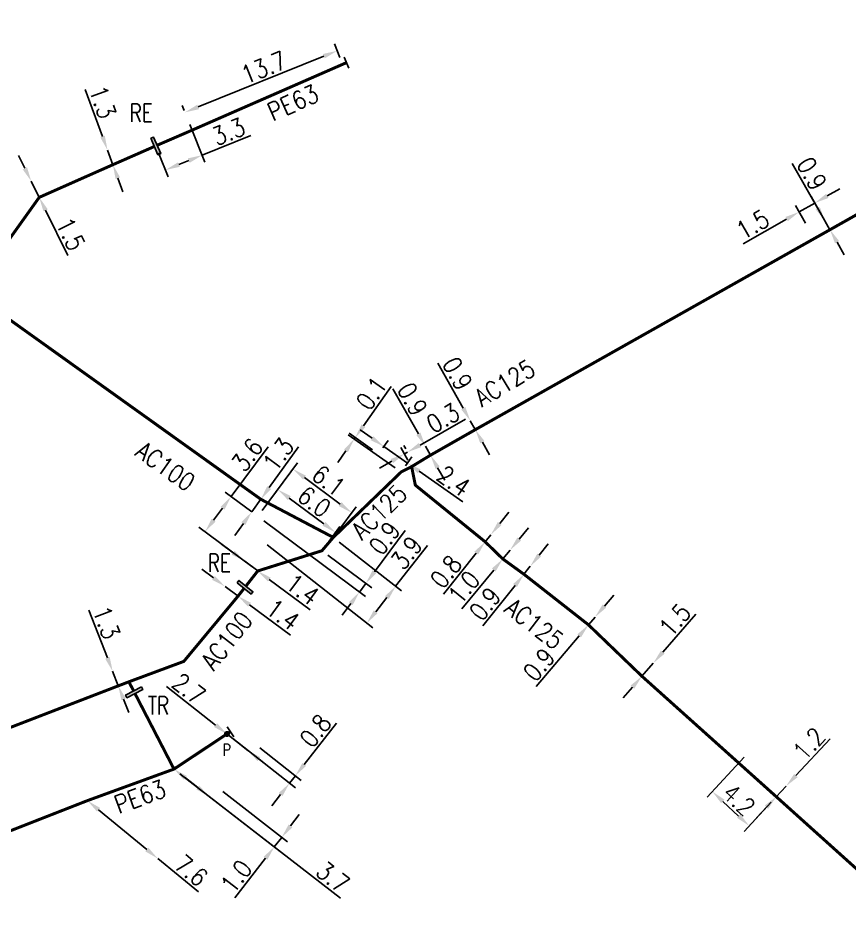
# Model space of a CAD drawing. Header units: millimetres. Extents: x 107999 to 109004, y 120010 to 121005.
# Drawn here: x 108826.5 to 108895.8, y 120825.7 to 120899.8 of the extents above; entities that cross this region are included whole.
import ezdxf
from ezdxf.enums import TextEntityAlignment as Align

# ---------------------------------------------------------------- set-up
doc = ezdxf.new("R2010")
doc.units = ezdxf.units.MM
doc.header["$PDMODE"] = 34
doc.linetypes.add('L_25_AP', pattern=[2000, 1000, 1000])
doc.linetypes.add('L_25_PE', pattern=[2000, 1000, 1000])
doc.layers.get('0').update_dxf_attribs({"linetype": 'CONTINUOUS'})
doc.layers.get('Defpoints').update_dxf_attribs({"linetype": 'CONTINUOUS'})
for name, color, linetype in [('L_150', 1, 'CONTINUOUS'), ('L_300', 7, 'CONTINUOUS'), ('L_340', 7, 'CONTINUOUS')]:
    doc.layers.add(name, color=color, linetype=linetype)
doc.styles.add('G_ROMANS', font='ROMANS.SHX', dxfattribs={"width": 0.75})
doc.styles.get("Standard").update_dxf_attribs({"font": 'romans.shx', "width": 0.85})
doc.dimstyles.get("Standard").update_dxf_attribs({"dimtxt": 1.5, "dimasz": 1.2, "dimexe": 0.625, "dimexo": 0.625, "dimgap": 0.25, "dimtad": 1, "dimdec": 1, "dimzin": 0, "dimdsep": 46, "dimtxsty": 'Standard', "dimcen": -0.5, "dimadec": 0, "dimazin": 0, "dimtfac": 1, "dimtdec": 1, "dimtmove": 0, "dimatfit": 3, "dimfxl": 0, "dimtolj": 1, "dimtzin": 0, "dimarcsym": 0})

# ---------------------------------------------------------------- blocks, each defined once
blk = doc.blocks.new('L_340_07')
at = {"color": 0, "linetype": 'Continuous', "const_width": 0.25, "flags": 128}
blk.add_lwpolyline([(0, 0), (0.35, 0)], dxfattribs=at)
at = {"color": 0, "linetype": 'Continuous', "flags": 128}
blk.add_lwpolyline([(0.35, -0.5), (0.35, 0.5)], dxfattribs=at)
at = {"color": 0, "linetype": 'Continuous', "width": 0.75, "flags": 3}
for tag, p in [('DEF_LEG', (0.723, -3.465)), ('DEF_COUP', (0.723, -5.965)), ('DEF_TYPE', (0.723, -8.465))]:
    blk.add_attdef(tag, text='', height=1.2, dxfattribs=at).set_placement(p, align=Align.MIDDLE)
blk = doc.blocks.new('L_340_19')
at = {"linetype": 'Continuous'}
blk.add_hatch(color=0, dxfattribs=at).paths.add_polyline_path([(0.125, 0.75), (-0.125, 0.75), (-0.125, -0.75), (0.125, -0.75)])
at = {"color": 0, "linetype": 'Continuous'}
blk.add_lwpolyline([(-0.125, 0.75), (0.125, 0.75), (0.125, -0.75), (-0.125, -0.75)], close=True, dxfattribs=at)
at = {"color": 0, "linetype": 'Continuous', "width": 0.75}
for tag, height, flags, p in [('TR', 1.5, 8, (0, 3)), ('DEF_LEG', 1.2, 3, (0, -5)), ('DEF_COUP', 1.2, 3, (0, -7.5)), ('DEF_TYPE', 1.2, 3, (0, -10))]:
    blk.add_attdef(tag, text='', height=height, dxfattribs=dict(at, flags=flags)).set_placement(p, align=Align.MIDDLE)
blk = doc.blocks.new('L_340_21')
at = {"linetype": 'Continuous'}
blk.add_hatch(color=0, dxfattribs=at).paths.add_polyline_path([(0.125, 0.75), (-0.125, 0.75), (-0.125, -0.75), (0.125, -0.75)])
at = {"color": 0, "linetype": 'Continuous'}
blk.add_lwpolyline([(-0.125, 0.75), (0.125, 0.75), (0.125, -0.75), (-0.125, -0.75)], close=True, dxfattribs=at)
at = {"color": 0, "linetype": 'Continuous', "width": 0.75}
for tag, height, flags, p in [('RE', 1.5, 8, (0, 3)), ('DEF_LEG', 1.2, 3, (0, -5)), ('DEF_COUP', 1.2, 3, (0, -7.5)), ('DEF_TYPE', 1.2, 3, (0, -10))]:
    blk.add_attdef(tag, text='', height=height, dxfattribs=dict(at, flags=flags)).set_placement(p, align=Align.MIDDLE)
blk = doc.blocks.new('L_340_20')
at = {"linetype": 'Continuous'}
blk.add_hatch(color=0, dxfattribs=at).paths.add_polyline_path([(0.125, 0.75), (-0.125, 0.75), (-0.125, -0.75), (0.125, -0.75)])
at = {"color": 0, "linetype": 'Continuous'}
blk.add_lwpolyline([(-0.125, 0.75), (0.125, 0.75), (0.125, -0.75), (-0.125, -0.75)], close=True, dxfattribs=at)
at = {"color": 0, "linetype": 'Continuous', "width": 0.75}
for tag, height, flags, p in [('RE', 1.5, 8, (0, 3)), ('DEF_LEG', 1.2, 3, (0, -5)), ('DEF_COUP', 1.2, 3, (0, -7.5)), ('DEF_TYPE', 1.2, 3, (0, -10))]:
    blk.add_attdef(tag, text='', height=height, dxfattribs=dict(at, flags=flags)).set_placement(p, align=Align.MIDDLE)
blk = doc.blocks.new('*D39')
at = {"layer": 'Defpoints', "color": 0, "linetype": 'Continuous', "transparency": 16777216}
for p in [(108843.933, 120840.111), (108846.179, 120839.349), (108849.153, 120836.008)]:
    blk.add_point(p, dxfattribs=at)
at = {"layer": 'L_300', "color": 0, "linetype": 'Continuous', "lineweight": -2, "transparency": 16777216}
for p, q in [((108850.382, 120837.571), (108853.084, 120841.008)), ((108844.425, 120839.725), (108849.645, 120835.622)), ((108846.67, 120838.963), (108850.132, 120836.242)), ((108849.153, 120836.008), (108849.64, 120836.628)), ((108848.412, 120835.065), (108847.67, 120834.121))]:
    blk.add_line(p, q, dxfattribs=at)
at = {"layer": 'L_300', "color": 0, "linetype": 'Continuous', "transparency": 16777216}
for points in [[(108850.225, 120837.695), (108850.539, 120837.448), (108849.64, 120836.628)], [(108848.254, 120835.188), (108848.569, 120834.941), (108849.153, 120836.008)]]:
    blk.add_solid(points, dxfattribs=at)
at = {"layer": 'L_300', "color": 0, "linetype": 'Continuous', "transparency": 16777216, "insert": (108851.317, 120840.379), "char_height": 1.5, "attachment_point": 5, "rotation": 51.82936}
blk.add_mtext('\\A1;0.8', dxfattribs=at)
blk = doc.blocks.new('*D40')
at = {"layer": 'Defpoints', "color": 0, "linetype": 'Continuous', "transparency": 16777216}
for p in [(108839.52, 120837.186), (108843.089, 120835.686), (108847.887, 120830.702)]:
    blk.add_point(p, dxfattribs=at)
at = {"layer": 'L_150', "color": 0, "linetype": 'Continuous', "lineweight": -2, "transparency": 16777216}
for p, q in [((108840.014, 120836.803), (108848.381, 120830.319)), ((108843.583, 120835.303), (108848.994, 120831.109)), ((108849.235, 120832.441), (108849.97, 120833.389)), ((108848.5, 120831.492), (108847.887, 120830.702)), ((108847.152, 120829.753), (108844.586, 120826.442))]:
    blk.add_line(p, q, dxfattribs=at)
at = {"layer": 'L_150', "color": 0, "linetype": 'Continuous', "transparency": 16777216}
for points in [[(108849.077, 120832.563), (108849.393, 120832.318), (108848.5, 120831.492)], [(108846.994, 120829.876), (108847.31, 120829.63), (108847.887, 120830.702)]]:
    blk.add_solid(points, dxfattribs=at)
at = {"layer": 'L_150', "color": 0, "linetype": 'Continuous', "transparency": 16777216, "insert": (108844.711, 120828.236), "char_height": 1.5, "attachment_point": 5, "rotation": 52.22642}
blk.add_mtext('\\A1;1.0', dxfattribs=at)
blk = doc.blocks.new('*D45')
at = {"layer": 'Defpoints', "color": 0, "linetype": 'Continuous', "transparency": 16777216}
for p in [(108832.301, 120834.557), (108832.301, 120834.557), (108838.178, 120829.719)]:
    blk.add_point(p, dxfattribs=at)
at = {"layer": 'L_150', "color": 0, "linetype": 'Continuous', "lineweight": -2, "transparency": 16777216}
for p, q in [((108833.227, 120833.794), (108837.251, 120830.482)), ((108838.178, 120829.719), (108841.553, 120826.941))]:
    blk.add_line(p, q, dxfattribs=at)
at = {"layer": 'L_150', "color": 0, "linetype": 'Continuous', "transparency": 16777216}
for points in [[(108833.354, 120833.949), (108833.1, 120833.64), (108832.301, 120834.557)], [(108837.378, 120830.636), (108837.124, 120830.327), (108838.178, 120829.719)]]:
    blk.add_solid(points, dxfattribs=at)
at = {"layer": 'L_150', "color": 0, "linetype": 'Continuous', "transparency": 16777216, "insert": (108840.964, 120828.721), "char_height": 1.5, "attachment_point": 5, "rotation": 320.54064}
blk.add_mtext('\\A1;7.6', dxfattribs=at)
blk = doc.blocks.new('*D46')
at = {"layer": 'Defpoints', "color": 0, "linetype": 'Continuous', "transparency": 16777216}
for p in [(108839.52, 120837.186), (108839.52, 120837.186), (108842.453, 120834.913)]:
    blk.add_point(p, dxfattribs=at)
at = {"layer": 'L_150', "color": 0, "linetype": 'Continuous', "lineweight": -2, "transparency": 16777216}
for p, q in [((108840.468, 120836.451), (108841.504, 120835.648)), ((108842.453, 120834.913), (108853.411, 120826.421))]:
    blk.add_line(p, q, dxfattribs=at)
at = {"layer": 'L_150', "color": 0, "linetype": 'Continuous', "transparency": 16777216}
for points in [[(108840.591, 120836.609), (108840.346, 120836.293), (108839.52, 120837.186)], [(108841.627, 120835.806), (108841.382, 120835.49), (108842.453, 120834.913)]]:
    blk.add_solid(points, dxfattribs=at)
at = {"layer": 'L_150', "color": 0, "linetype": 'Continuous', "transparency": 16777216, "insert": (108852.77, 120828.183), "char_height": 1.5, "attachment_point": 5, "rotation": 322.22642}
blk.add_mtext('\\A1;3.7', dxfattribs=at)
blk = doc.blocks.new('*D47')
at = {"layer": 'Defpoints', "color": 0, "linetype": 'Continuous', "transparency": 16777216}
for p in [(108843.933, 120840.111), (108843.933, 120840.111), (108845.67, 120838.746)]:
    blk.add_point(p, dxfattribs=at)
at = {"layer": 'L_300', "color": 0, "linetype": 'Continuous', "lineweight": -2, "transparency": 16777216}
for p, q in [((108842.99, 120840.853), (108838.893, 120844.073)), ((108845.67, 120838.746), (108843.933, 120840.111)), ((108846.613, 120838.004), (108847.557, 120837.263))]:
    blk.add_line(p, q, dxfattribs=at)
at = {"layer": 'L_300', "color": 0, "linetype": 'Continuous', "transparency": 16777216}
for points in [[(108843.114, 120841.01), (108842.866, 120840.695), (108843.933, 120840.111)], [(108846.737, 120838.162), (108846.49, 120837.847), (108845.67, 120838.746)]]:
    blk.add_solid(points, dxfattribs=at)
at = {"layer": 'L_300', "color": 0, "linetype": 'Continuous', "transparency": 16777216, "insert": (108840.758, 120843.879), "char_height": 1.5, "attachment_point": 5, "rotation": 321.82936}
blk.add_mtext('\\A1;2.7', dxfattribs=at)
blk = doc.blocks.new('*D402')
at = {"layer": 'Defpoints', "color": 0, "linetype": 'Continuous', "transparency": 16777216}
for p in [(108887.49, 120838.623), (108884.413, 120835.314), (108889.749, 120834.884)]:
    blk.add_point(p, dxfattribs=at)
at = {"layer": 'L_150', "color": 0, "linetype": 'Continuous', "lineweight": -2, "transparency": 16777216}
for p, q in [((108887.065, 120838.165), (108883.988, 120834.856)), ((108886.61, 120833.271), (108885.292, 120834.497)), ((108889.323, 120834.426), (108887.063, 120831.996))]:
    blk.add_line(p, q, dxfattribs=at)
at = {"layer": 'L_150', "color": 0, "linetype": 'Continuous', "transparency": 16777216}
for points in [[(108885.428, 120834.643), (108885.156, 120834.35), (108884.413, 120835.314)], [(108886.746, 120833.418), (108886.474, 120833.125), (108887.489, 120832.454)]]:
    blk.add_solid(points, dxfattribs=at)
at = {"layer": 'L_150', "color": 0, "linetype": 'Continuous', "transparency": 16777216, "insert": (108886.632, 120834.616), "char_height": 1.5, "attachment_point": 5, "rotation": 317.07909}
blk.add_mtext('\\A1;4.2', dxfattribs=at)
blk = doc.blocks.new('*D403')
at = {"layer": 'Defpoints', "color": 0, "linetype": 'Continuous', "transparency": 16777216}
for p in [(108890.566, 120835.763), (108890.566, 120835.763), (108889.749, 120834.884)]:
    blk.add_point(p, dxfattribs=at)
at = {"layer": 'L_150', "color": 0, "linetype": 'Continuous', "lineweight": -2, "transparency": 16777216}
for p, q in [((108891.383, 120836.642), (108894.236, 120839.709)), ((108889.749, 120834.884), (108890.566, 120835.763)), ((108888.932, 120834.005), (108888.114, 120833.126))]:
    blk.add_line(p, q, dxfattribs=at)
at = {"layer": 'L_150', "color": 0, "linetype": 'Continuous', "transparency": 16777216}
for points in [[(108891.237, 120836.778), (108891.53, 120836.505), (108890.566, 120835.763)], [(108888.785, 120834.141), (108889.078, 120833.869), (108889.749, 120834.884)]]:
    blk.add_solid(points, dxfattribs=at)
at = {"layer": 'L_150', "color": 0, "linetype": 'Continuous', "transparency": 16777216, "insert": (108892.486, 120839.296), "char_height": 1.5, "attachment_point": 5, "rotation": 47.07909}
blk.add_mtext('\\A1;1.2', dxfattribs=at)
blk = doc.blocks.new('*D404')
at = {"layer": 'Defpoints', "color": 0, "linetype": 'Continuous', "transparency": 16777216}
for p in [(108879.495, 120846.022), (108879.495, 120846.022), (108878.544, 120844.928)]:
    blk.add_point(p, dxfattribs=at)
at = {"layer": 'L_150', "color": 0, "linetype": 'Continuous', "lineweight": -2, "transparency": 16777216}
for p, q in [((108880.282, 120846.928), (108883.03, 120850.09)), ((108878.544, 120844.928), (108879.495, 120846.022)), ((108877.757, 120844.022), (108876.97, 120843.116))]:
    blk.add_line(p, q, dxfattribs=at)
at = {"layer": 'L_150', "color": 0, "linetype": 'Continuous', "transparency": 16777216}
for points in [[(108880.131, 120847.059), (108880.433, 120846.797), (108879.495, 120846.022)], [(108877.606, 120844.153), (108877.908, 120843.891), (108878.544, 120844.928)]]:
    blk.add_solid(points, dxfattribs=at)
at = {"layer": 'L_150', "color": 0, "linetype": 'Continuous', "transparency": 16777216, "insert": (108881.295, 120849.618), "char_height": 1.5, "attachment_point": 5, "rotation": 49.00959}
blk.add_mtext('\\A1;1.5', dxfattribs=at)
blk = doc.blocks.new('*D405')
at = {"layer": 'Defpoints', "color": 0, "linetype": 'Continuous', "transparency": 16777216}
for p in [(108874.639, 120849.857), (108874.639, 120849.857), (108874.089, 120849.209)]:
    blk.add_point(p, dxfattribs=at)
at = {"layer": 'L_150', "color": 0, "linetype": 'Continuous', "lineweight": -2, "transparency": 16777216}
for p, q in [((108875.415, 120850.773), (108876.191, 120851.688)), ((108874.639, 120849.857), (108874.089, 120849.209)), ((108873.313, 120848.293), (108869.726, 120844.061))]:
    blk.add_line(p, q, dxfattribs=at)
at = {"layer": 'L_150', "color": 0, "linetype": 'Continuous', "transparency": 16777216}
for points in [[(108875.262, 120850.902), (108875.567, 120850.643), (108874.639, 120849.857)], [(108873.161, 120848.423), (108873.466, 120848.164), (108874.089, 120849.209)]]:
    blk.add_solid(points, dxfattribs=at)
at = {"layer": 'L_150', "color": 0, "linetype": 'Continuous', "transparency": 16777216, "insert": (108869.969, 120845.894), "char_height": 1.5, "attachment_point": 5, "rotation": 49.71393}
blk.add_mtext('\\A1;0.9', dxfattribs=at)
blk = doc.blocks.new('*D406')
at = {"layer": 'Defpoints', "color": 0, "linetype": 'Continuous', "transparency": 16777216}
for p in [(108867.547, 120855.436), (108867.547, 120855.436), (108866.944, 120854.702)]:
    blk.add_point(p, dxfattribs=at)
at = {"layer": 'L_150', "color": 0, "linetype": 'Continuous', "lineweight": -2, "transparency": 16777216}
for p, q in [((108868.31, 120856.362), (108869.073, 120857.289)), ((108867.547, 120855.436), (108866.944, 120854.702)), ((108866.181, 120853.776), (108863.519, 120850.541))]:
    blk.add_line(p, q, dxfattribs=at)
at = {"layer": 'L_150', "color": 0, "linetype": 'Continuous', "transparency": 16777216}
for points in [[(108868.156, 120856.49), (108868.465, 120856.235), (108867.547, 120855.436)], [(108866.027, 120853.903), (108866.336, 120853.649), (108866.944, 120854.702)]]:
    blk.add_solid(points, dxfattribs=at)
at = {"layer": 'L_150', "color": 0, "linetype": 'Continuous', "transparency": 16777216, "insert": (108863.697, 120852.331), "char_height": 1.5, "attachment_point": 5, "rotation": 50.54227}
blk.add_mtext('\\A1;1.0', dxfattribs=at)
blk = doc.blocks.new('*D407')
at = {"layer": 'Defpoints', "color": 0, "linetype": 'Continuous', "transparency": 16777216}
for p in [(108864.234, 120866.222), (108864.234, 120866.222), (108864.651, 120865.481)]:
    blk.add_point(p, dxfattribs=at)
at = {"layer": 'L_150', "color": 0, "linetype": 'Continuous', "lineweight": -2, "transparency": 16777216}
for p, q in [((108863.645, 120867.267), (108861.531, 120871.024)), ((108864.651, 120865.481), (108864.234, 120866.222)), ((108865.239, 120864.435), (108865.828, 120863.389))]:
    blk.add_line(p, q, dxfattribs=at)
at = {"layer": 'L_150', "color": 0, "linetype": 'Continuous', "transparency": 16777216}
for points in [[(108863.82, 120867.365), (108863.471, 120867.169), (108864.234, 120866.222)], [(108865.414, 120864.533), (108865.065, 120864.337), (108864.651, 120865.481)]]:
    blk.add_solid(points, dxfattribs=at)
at = {"layer": 'L_150', "color": 0, "linetype": 'Continuous', "transparency": 16777216, "insert": (108863.166, 120870.159), "char_height": 1.5, "attachment_point": 5, "rotation": 299.36854}
blk.add_mtext('\\A1;0.9', dxfattribs=at)
blk = doc.blocks.new('*D408')
at = {"layer": 'Defpoints', "color": 0, "linetype": 'Continuous', "transparency": 16777216}
for p in [(108858.996, 120863.605), (108859.152, 120863.33), (108859.337, 120862.397)]:
    blk.add_point(p, dxfattribs=at)
at = {"layer": 'L_150', "color": 0, "linetype": 'Continuous', "lineweight": -2, "transparency": 16777216}
for p, q in [((108860.039, 120864.198), (108863.838, 120866.359)), ((108859.028, 120862.941), (108858.426, 120863.999)), ((108858.843, 120863.874), (108858.687, 120864.148)), ((108858.735, 120863.456), (108858.996, 120863.605)), ((108857.692, 120862.863), (108856.649, 120862.27))]:
    blk.add_line(p, q, dxfattribs=at)
at = {"layer": 'L_150', "color": 0, "linetype": 'Continuous', "transparency": 16777216}
for points in [[(108859.94, 120864.372), (108860.138, 120864.024), (108858.996, 120863.605)], [(108857.593, 120863.037), (108857.791, 120862.689), (108858.735, 120863.456)]]:
    blk.add_solid(points, dxfattribs=at)
at = {"layer": 'L_150', "color": 0, "linetype": 'Continuous', "transparency": 16777216, "insert": (108861.966, 120866.445), "char_height": 1.5, "attachment_point": 5, "rotation": 29.63477}
blk.add_mtext('\\A1;0.3', dxfattribs=at)
blk = doc.blocks.new('*D409')
at = {"layer": 'Defpoints', "color": 0, "linetype": 'Continuous', "transparency": 16777216}
for p in [(108857.023, 120864.076), (108856.585, 120863.45), (108858.466, 120861.952)]:
    blk.add_point(p, dxfattribs=at)
at = {"layer": 'L_150', "color": 0, "linetype": 'Continuous', "lineweight": -2, "transparency": 16777216}
for p, q in [((108856.041, 120864.765), (108855.058, 120865.454)), ((108856.944, 120863.962), (108857.382, 120864.587)), ((108857.023, 120864.076), (108858.989, 120862.697)), ((108858.825, 120862.463), (108859.348, 120863.209)), ((108859.971, 120862.008), (108863.6, 120859.464))]:
    blk.add_line(p, q, dxfattribs=at)
at = {"layer": 'L_150', "color": 0, "linetype": 'Continuous', "transparency": 16777216}
for points in [[(108856.156, 120864.928), (108855.926, 120864.601), (108857.023, 120864.076)], [(108860.086, 120862.172), (108859.856, 120861.845), (108858.989, 120862.697)]]:
    blk.add_solid(points, dxfattribs=at)
at = {"layer": 'L_150', "color": 0, "linetype": 'Continuous', "transparency": 16777216, "insert": (108862.851, 120861.21), "char_height": 1.5, "attachment_point": 5, "rotation": 324.95849}
blk.add_mtext('\\A1;2.4', dxfattribs=at)
blk = doc.blocks.new('*D410')
at = {"layer": 'Defpoints', "color": 0, "linetype": 'Continuous', "transparency": 16777216}
for p in [(108854.634, 120864.819), (108856.585, 120863.45), (108858.466, 120861.952)]:
    blk.add_point(p, dxfattribs=at)
at = {"layer": 'L_150', "color": 0, "linetype": 'Continuous', "lineweight": -2, "transparency": 16777216}
for p, q in [((108855.323, 120865.801), (108857.624, 120869.082)), ((108857.954, 120862.311), (108854.038, 120865.057)), ((108856.073, 120863.809), (108854.122, 120865.177)), ((108854.55, 120864.698), (108854.634, 120864.819)), ((108853.861, 120863.716), (108853.172, 120862.733))]:
    blk.add_line(p, q, dxfattribs=at)
at = {"layer": 'L_150', "color": 0, "linetype": 'Continuous', "transparency": 16777216}
for points in [[(108855.159, 120865.916), (108855.487, 120865.686), (108854.634, 120864.819)], [(108853.697, 120863.831), (108854.024, 120863.601), (108854.55, 120864.698)]]:
    blk.add_solid(points, dxfattribs=at)
at = {"layer": 'L_150', "color": 0, "linetype": 'Continuous', "transparency": 16777216, "insert": (108855.999, 120868.507), "char_height": 1.5, "attachment_point": 5, "rotation": 54.95849}
blk.add_mtext('\\A1;0.1', dxfattribs=at)
blk = doc.blocks.new('*D411')
at = {"layer": 'Defpoints', "color": 0, "linetype": 'Continuous', "transparency": 16777216}
for p in [(108849.445, 120862.199), (108846.505, 120858.248), (108852.806, 120856.497)]:
    blk.add_point(p, dxfattribs=at)
at = {"layer": 'L_150', "color": 0, "linetype": 'Continuous', "lineweight": -2, "transparency": 16777216}
for p, q in [((108846.878, 120858.749), (108849.819, 120862.701)), ((108853.377, 120859.274), (108850.408, 120861.483)), ((108853.179, 120856.998), (108854.712, 120859.059))]:
    blk.add_line(p, q, dxfattribs=at)
at = {"layer": 'L_150', "color": 0, "linetype": 'Continuous', "transparency": 16777216}
for points in [[(108850.528, 120861.643), (108850.289, 120861.322), (108849.445, 120862.199)], [(108853.496, 120859.435), (108853.257, 120859.114), (108854.339, 120858.558)]]:
    blk.add_solid(points, dxfattribs=at)
at = {"layer": 'L_150', "color": 0, "linetype": 'Continuous', "transparency": 16777216, "insert": (108852.416, 120861.235), "char_height": 1.5, "attachment_point": 5, "rotation": 323.34665}
blk.add_mtext('\\A1;6.1', dxfattribs=at)
blk = doc.blocks.new('*D412')
at = {"layer": 'Defpoints', "color": 0, "linetype": 'Continuous', "transparency": 16777216}
for p in [(108846.762, 120859.677), (108846.004, 120858.621), (108846.004, 120858.621)]:
    blk.add_point(p, dxfattribs=at)
at = {"layer": 'L_150', "color": 0, "linetype": 'Continuous', "lineweight": -2, "transparency": 16777216}
for p, q in [((108847.462, 120860.652), (108849.905, 120864.055)), ((108846.004, 120858.621), (108846.762, 120859.677)), ((108845.304, 120857.646), (108844.604, 120856.671))]:
    blk.add_line(p, q, dxfattribs=at)
at = {"layer": 'L_150', "color": 0, "linetype": 'Continuous', "transparency": 16777216}
for points in [[(108847.299, 120860.768), (108847.624, 120860.535), (108846.762, 120859.677)], [(108845.141, 120857.763), (108845.466, 120857.529), (108846.004, 120858.621)]]:
    blk.add_solid(points, dxfattribs=at)
at = {"layer": 'L_150', "color": 0, "linetype": 'Continuous', "transparency": 16777216, "insert": (108848.221, 120863.424), "char_height": 1.5, "attachment_point": 5, "rotation": 54.32353}
blk.add_mtext('\\A1;1.3', dxfattribs=at)
blk = doc.blocks.new('*D413')
at = {"layer": 'Defpoints', "color": 0, "linetype": 'Continuous', "transparency": 16777216}
for p in [(108846.79, 120856.255), (108852.806, 120856.497), (108855.6, 120849.352)]:
    blk.add_point(p, dxfattribs=at)
at = {"layer": 'L_150', "color": 0, "linetype": 'Continuous', "lineweight": -2, "transparency": 16777216}
for p, q in [((108853.298, 120856.111), (108858.497, 120852.037)), ((108847.282, 120855.87), (108856.092, 120848.967)), ((108858.005, 120852.422), (108860.664, 120855.815)), ((108856.34, 120850.297), (108857.265, 120851.478))]:
    blk.add_line(p, q, dxfattribs=at)
at = {"layer": 'L_150', "color": 0, "linetype": 'Continuous', "transparency": 16777216}
for points in [[(108857.108, 120851.601), (108857.423, 120851.354), (108858.005, 120852.422)], [(108856.183, 120850.42), (108856.497, 120850.174), (108855.6, 120849.352)]]:
    blk.add_solid(points, dxfattribs=at)
at = {"layer": 'L_150', "color": 0, "linetype": 'Continuous', "transparency": 16777216, "insert": (108858.918, 120855.208), "char_height": 1.5, "attachment_point": 5, "rotation": 51.91874}
blk.add_mtext('\\A1;3.9', dxfattribs=at)
blk = doc.blocks.new('*D416')
at = {"layer": 'Defpoints', "color": 0, "linetype": 'Continuous', "transparency": 16777216}
for p in [(108827.615, 120886.189), (108827.615, 120886.189), (108828.279, 120884.844)]:
    blk.add_point(p, dxfattribs=at)
at = {"layer": 'L_150', "color": 0, "linetype": 'Continuous', "lineweight": -2, "transparency": 16777216}
for p, q in [((108827.084, 120887.265), (108826.553, 120888.341)), ((108827.615, 120886.189), (108828.279, 120884.844)), ((108828.81, 120883.768), (108830.664, 120880.011))]:
    blk.add_line(p, q, dxfattribs=at)
at = {"layer": 'L_150', "color": 0, "linetype": 'Continuous', "transparency": 16777216}
for points in [[(108827.264, 120887.353), (108826.905, 120887.176), (108827.615, 120886.189)], [(108828.99, 120883.856), (108828.631, 120883.679), (108828.279, 120884.844)]]:
    blk.add_solid(points, dxfattribs=at)
at = {"layer": 'L_150', "color": 0, "linetype": 'Continuous', "transparency": 16777216, "insert": (108830.899, 120881.794), "char_height": 1.5, "attachment_point": 5, "rotation": 296.2643}
blk.add_mtext('\\A1;1.5', dxfattribs=at)
blk = doc.blocks.new('*D417')
at = {"layer": 'Defpoints', "color": 0, "linetype": 'Continuous', "transparency": 16777216}
for p in [(108833.975, 120888.788), (108833.975, 120888.788), (108834.424, 120887.568)]:
    blk.add_point(p, dxfattribs=at)
at = {"layer": 'L_150', "color": 0, "linetype": 'Continuous', "lineweight": -2, "transparency": 16777216}
for p, q in [((108833.561, 120889.914), (108832.114, 120893.845)), ((108834.424, 120887.568), (108833.975, 120888.788)), ((108834.838, 120886.441), (108835.253, 120885.315))]:
    blk.add_line(p, q, dxfattribs=at)
at = {"layer": 'L_150', "color": 0, "linetype": 'Continuous', "transparency": 16777216}
for points in [[(108833.748, 120889.983), (108833.373, 120889.845), (108833.975, 120888.788)], [(108835.026, 120886.51), (108834.651, 120886.372), (108834.424, 120887.568)]]:
    blk.add_solid(points, dxfattribs=at)
at = {"layer": 'L_150', "color": 0, "linetype": 'Continuous', "transparency": 16777216, "insert": (108833.569, 120892.788), "char_height": 1.5, "attachment_point": 5, "rotation": 290.20123}
blk.add_mtext('\\A1;1.3', dxfattribs=at)
blk = doc.blocks.new('*D418')
at = {"layer": 'Defpoints', "color": 0, "linetype": 'Continuous', "transparency": 16777216}
for p in [(108840.596, 120891.507), (108837.995, 120889.135), (108841.867, 120888.361)]:
    blk.add_point(p, dxfattribs=at)
at = {"layer": 'L_340', "color": 0, "linetype": 'Continuous', "lineweight": -2, "transparency": 16777216}
for p, q in [((108840.83, 120890.927), (108842.101, 120887.781)), ((108841.867, 120888.361), (108845.92, 120889.998)), ((108838.229, 120888.555), (108839.041, 120886.545)), ((108839.919, 120887.574), (108840.754, 120887.911))]:
    blk.add_line(p, q, dxfattribs=at)
at = {"layer": 'L_340', "color": 0, "linetype": 'Continuous', "transparency": 16777216}
for points in [[(108840.679, 120888.097), (108840.829, 120887.726), (108841.867, 120888.361)], [(108839.845, 120887.76), (108839.994, 120887.389), (108838.807, 120887.125)]]:
    blk.add_solid(points, dxfattribs=at)
at = {"layer": 'L_340', "color": 0, "linetype": 'Continuous', "transparency": 16777216, "insert": (108844.075, 120890.331), "char_height": 1.5, "attachment_point": 5, "rotation": 21.99655}
blk.add_mtext('\\A1;3.3', dxfattribs=at)
blk = doc.blocks.new('*D422')
at = {"layer": 'Defpoints', "color": 0, "linetype": 'Continuous', "transparency": 16777216}
for p in [(108853.583, 120895.935), (108840.424, 120891.931), (108840.596, 120891.507)]:
    blk.add_point(p, dxfattribs=at)
at = {"layer": 'L_340', "color": 0, "linetype": 'Continuous', "lineweight": -2, "transparency": 16777216}
for p, q in [((108853.349, 120896.514), (108852.893, 120897.642)), ((108852.014, 120896.613), (108841.537, 120892.381)), ((108840.362, 120892.086), (108840.19, 120892.511))]:
    blk.add_line(p, q, dxfattribs=at)
at = {"layer": 'L_340', "color": 0, "linetype": 'Continuous', "transparency": 16777216}
for points in [[(108851.939, 120896.798), (108852.089, 120896.428), (108853.127, 120897.062)], [(108841.462, 120892.566), (108841.612, 120892.195), (108840.424, 120891.931)]]:
    blk.add_solid(points, dxfattribs=at)
at = {"layer": 'L_340', "color": 0, "linetype": 'Continuous', "transparency": 16777216, "insert": (108847.005, 120895.668), "char_height": 1.5, "attachment_point": 5, "rotation": 21.99655}
blk.add_mtext('\\A1;13.7', dxfattribs=at)
blk = doc.blocks.new('*D480')
at = {"layer": 'Defpoints', "color": 0, "linetype": 'Continuous', "transparency": 16777216}
for p in [(108846.505, 120858.248), (108851.855, 120855.387), (108854.98, 120851.942)]:
    blk.add_point(p, dxfattribs=at)
at = {"layer": 'L_150', "color": 0, "linetype": 'Continuous', "lineweight": -2, "transparency": 16777216}
for p, q in [((108847.007, 120857.875), (108855.481, 120851.568)), ((108856.233, 120853.626), (108858.806, 120857.084)), ((108852.357, 120855.014), (108856.018, 120852.29)), ((108854.98, 120851.942), (108855.517, 120852.663)), ((108854.263, 120850.979), (108853.547, 120850.016))]:
    blk.add_line(p, q, dxfattribs=at)
at = {"layer": 'L_150', "color": 0, "linetype": 'Continuous', "transparency": 16777216}
for points in [[(108856.073, 120853.745), (108856.393, 120853.506), (108855.517, 120852.663)], [(108854.103, 120851.098), (108854.424, 120850.859), (108854.98, 120851.942)]]:
    blk.add_solid(points, dxfattribs=at)
at = {"layer": 'L_150', "color": 0, "linetype": 'Continuous', "transparency": 16777216, "insert": (108857.076, 120856.433), "char_height": 1.5, "attachment_point": 5, "rotation": 53.34665}
blk.add_mtext('\\A1;0.9', dxfattribs=at)
blk = doc.blocks.new('*D481')
at = {"layer": 'Defpoints', "color": 0, "linetype": 'Continuous', "transparency": 16777216}
for p in [(108844.286, 120859.899), (108846.505, 120858.248), (108846.503, 120853.7)]:
    blk.add_point(p, dxfattribs=at)
at = {"layer": 'L_150', "color": 0, "linetype": 'Continuous', "lineweight": -2, "transparency": 16777216}
for p, q in [((108844.286, 120859.899), (108847.382, 120864.06)), ((108846.004, 120858.621), (108843.784, 120860.272)), ((108842.823, 120857.934), (108843.569, 120858.937)), ((108846.001, 120854.073), (108841.605, 120857.344))]:
    blk.add_line(p, q, dxfattribs=at)
at = {"layer": 'L_150', "color": 0, "linetype": 'Continuous', "transparency": 16777216}
for points in [[(108843.409, 120859.056), (108843.73, 120858.817), (108844.286, 120859.899)], [(108842.662, 120858.053), (108842.983, 120857.814), (108842.107, 120856.971)]]:
    blk.add_solid(points, dxfattribs=at)
at = {"layer": 'L_150', "color": 0, "linetype": 'Continuous', "transparency": 16777216, "insert": (108845.633, 120863.385), "char_height": 1.5, "attachment_point": 5, "rotation": 53.34665}
blk.add_mtext('\\A1;3.6', dxfattribs=at)
blk = doc.blocks.new('*D482')
at = {"layer": 'Defpoints', "color": 0, "linetype": 'Continuous', "transparency": 16777216}
for p in [(108834.405, 120845.336), (108834.405, 120845.336), (108834.877, 120844.125)]:
    blk.add_point(p, dxfattribs=at)
at = {"layer": 'L_150', "color": 0, "linetype": 'Continuous', "lineweight": -2, "transparency": 16777216}
for p, q in [((108833.969, 120846.454), (108832.419, 120850.433)), ((108834.877, 120844.125), (108834.405, 120845.336)), ((108835.313, 120843.007), (108835.749, 120841.889))]:
    blk.add_line(p, q, dxfattribs=at)
at = {"layer": 'L_150', "color": 0, "linetype": 'Continuous', "transparency": 16777216}
for points in [[(108834.156, 120846.527), (108833.783, 120846.382), (108834.405, 120845.336)], [(108835.499, 120843.08), (108835.127, 120842.934), (108834.877, 120844.125)]]:
    blk.add_solid(points, dxfattribs=at)
at = {"layer": 'L_150', "color": 0, "linetype": 'Continuous', "transparency": 16777216, "insert": (108833.893, 120849.403), "char_height": 1.5, "attachment_point": 5, "rotation": 291.29263}
blk.add_mtext('\\A1;1.3', dxfattribs=at)
blk = doc.blocks.new('*D519')
at = {"layer": 'Defpoints', "color": 0, "linetype": 'Continuous', "transparency": 16777216}
for p in [(108845.419, 120854.506), (108845.419, 120854.506), (108846.503, 120853.7)]:
    blk.add_point(p, dxfattribs=at)
at = {"layer": 'L_150', "color": 0, "linetype": 'Continuous', "lineweight": -2, "transparency": 16777216}
for p, q in [((108844.457, 120855.222), (108843.494, 120855.939)), ((108845.419, 120854.506), (108846.503, 120853.7)), ((108847.465, 120852.984), (108850.875, 120850.447))]:
    blk.add_line(p, q, dxfattribs=at)
at = {"layer": 'L_150', "color": 0, "linetype": 'Continuous', "transparency": 16777216}
for points in [[(108844.576, 120855.383), (108844.337, 120855.062), (108845.419, 120854.506)], [(108847.585, 120853.144), (108847.346, 120852.823), (108846.503, 120853.7)]]:
    blk.add_solid(points, dxfattribs=at)
at = {"layer": 'L_150', "color": 0, "linetype": 'Continuous', "transparency": 16777216, "insert": (108850.248, 120852.159), "char_height": 1.5, "attachment_point": 5, "rotation": 323.34665}
blk.add_mtext('\\A1;1.4', dxfattribs=at)
blk = doc.blocks.new('*D520')
at = {"layer": 'Defpoints', "color": 0, "linetype": 'Continuous', "transparency": 16777216}
for p in [(108843.776, 120852.408), (108843.776, 120852.408), (108844.859, 120851.602)]:
    blk.add_point(p, dxfattribs=at)
at = {"layer": 'L_150', "color": 0, "linetype": 'Continuous', "lineweight": -2, "transparency": 16777216}
for p, q in [((108842.813, 120853.125), (108841.85, 120853.841)), ((108843.776, 120852.408), (108844.859, 120851.602)), ((108845.822, 120850.886), (108849.231, 120848.349))]:
    blk.add_line(p, q, dxfattribs=at)
at = {"layer": 'L_150', "color": 0, "linetype": 'Continuous', "transparency": 16777216}
for points in [[(108842.932, 120853.285), (108842.694, 120852.964), (108843.776, 120852.408)], [(108845.941, 120851.046), (108845.702, 120850.726), (108844.859, 120851.602)]]:
    blk.add_solid(points, dxfattribs=at)
at = {"layer": 'L_150', "color": 0, "linetype": 'Continuous', "transparency": 16777216, "insert": (108848.605, 120850.062), "char_height": 1.5, "attachment_point": 5, "rotation": 323.34665}
blk.add_mtext('\\A1;1.4', dxfattribs=at)
blk = doc.blocks.new('*D521')
at = {"layer": 'Defpoints', "color": 0, "linetype": 'Continuous', "transparency": 16777216}
for p in [(108848.177, 120860.494), (108846.505, 120858.248), (108851.855, 120855.387)]:
    blk.add_point(p, dxfattribs=at)
at = {"layer": 'L_150', "color": 0, "linetype": 'Continuous', "lineweight": -2, "transparency": 16777216}
for p, q in [((108846.878, 120858.749), (108848.55, 120860.995)), ((108852.027, 120857.629), (108849.139, 120859.778)), ((108852.229, 120855.889), (108853.363, 120857.414))]:
    blk.add_line(p, q, dxfattribs=at)
at = {"layer": 'L_150', "color": 0, "linetype": 'Continuous', "transparency": 16777216}
for points in [[(108849.259, 120859.938), (108849.02, 120859.617), (108848.177, 120860.494)], [(108852.147, 120857.789), (108851.908, 120857.468), (108852.99, 120856.912)]]:
    blk.add_solid(points, dxfattribs=at)
at = {"layer": 'L_150', "color": 0, "linetype": 'Continuous', "transparency": 16777216, "insert": (108851.22, 120859.475), "char_height": 1.5, "attachment_point": 5, "rotation": 323.34665}
blk.add_mtext('\\A1;6.0', dxfattribs=at)
blk = doc.blocks.new('*D601')
at = {"layer": 'Defpoints', "color": 0, "linetype": 'Continuous', "transparency": 16777216}
for p in [(108891.659, 120883.632), (108892.5, 120882.153), (108894.229, 120882.148)]:
    blk.add_point(p, dxfattribs=at)
at = {"layer": 'L_150', "color": 0, "linetype": 'Continuous', "lineweight": -2, "transparency": 16777216}
for p, q in [((108894.005, 120884.967), (108895.048, 120885.561)), ((108892.962, 120884.374), (108891.659, 120883.632)), ((108893.92, 120882.691), (108892.653, 120884.917)), ((108892.191, 120882.696), (108891.35, 120884.175)), ((108890.616, 120883.038), (108886.975, 120880.967))]:
    blk.add_line(p, q, dxfattribs=at)
at = {"layer": 'L_150', "color": 0, "linetype": 'Continuous', "transparency": 16777216}
for points in [[(108893.907, 120885.141), (108894.104, 120884.793), (108892.962, 120884.374)], [(108890.517, 120883.212), (108890.715, 120882.865), (108891.659, 120883.632)]]:
    blk.add_solid(points, dxfattribs=at)
at = {"layer": 'L_150', "color": 0, "linetype": 'Continuous', "transparency": 16777216, "insert": (108887.779, 120882.575), "char_height": 1.5, "attachment_point": 5, "rotation": 29.63923}
blk.add_mtext('\\A1;1.5', dxfattribs=at)
blk = doc.blocks.new('*D602')
at = {"layer": 'Defpoints', "color": 0, "linetype": 'Continuous', "transparency": 16777216}
for p in [(108893.808, 120882.887), (108894.229, 120882.148), (108894.229, 120882.148)]:
    blk.add_point(p, dxfattribs=at)
at = {"layer": 'L_150', "color": 0, "linetype": 'Continuous', "lineweight": -2, "transparency": 16777216}
for p, q in [((108893.215, 120883.93), (108891.083, 120887.677)), ((108894.229, 120882.148), (108893.808, 120882.887)), ((108894.822, 120881.105), (108895.416, 120880.062))]:
    blk.add_line(p, q, dxfattribs=at)
at = {"layer": 'L_150', "color": 0, "linetype": 'Continuous', "transparency": 16777216}
for points in [[(108893.389, 120884.029), (108893.041, 120883.831), (108893.808, 120882.887)], [(108894.996, 120881.204), (108894.648, 120881.006), (108894.229, 120882.148)]]:
    blk.add_solid(points, dxfattribs=at)
at = {"layer": 'L_150', "color": 0, "linetype": 'Continuous', "transparency": 16777216, "insert": (108892.721, 120886.819), "char_height": 1.5, "attachment_point": 5, "rotation": 299.63923}
blk.add_mtext('\\A1;0.9', dxfattribs=at)
blk = doc.blocks.new('*D603')
at = {"layer": 'Defpoints', "color": 0, "linetype": 'Continuous', "transparency": 16777216}
for p in [(108860.492, 120864.093), (108860.492, 120864.093), (108860.913, 120863.354)]:
    blk.add_point(p, dxfattribs=at)
at = {"layer": 'L_150', "color": 0, "linetype": 'Continuous', "lineweight": -2, "transparency": 16777216}
for p, q in [((108859.899, 120865.136), (108857.767, 120868.883)), ((108860.913, 120863.354), (108860.492, 120864.093)), ((108861.506, 120862.311), (108862.099, 120861.268))]:
    blk.add_line(p, q, dxfattribs=at)
at = {"layer": 'L_150', "color": 0, "linetype": 'Continuous', "transparency": 16777216}
for points in [[(108860.073, 120865.235), (108859.725, 120865.037), (108860.492, 120864.093)], [(108861.68, 120862.41), (108861.332, 120862.212), (108860.913, 120863.354)]]:
    blk.add_solid(points, dxfattribs=at)
at = {"layer": 'L_150', "color": 0, "linetype": 'Continuous', "transparency": 16777216, "insert": (108859.406, 120868.026), "char_height": 1.5, "attachment_point": 5, "rotation": 299.63477}
blk.add_mtext('\\A1;0.9', dxfattribs=at)
blk = doc.blocks.new('*D604')
at = {"layer": 'Defpoints', "color": 0, "linetype": 'Continuous', "transparency": 16777216}
for p in [(108865.473, 120856.13), (108865.94, 120856.716), (108865.94, 120856.716)]:
    blk.add_point(p, dxfattribs=at)
at = {"layer": 'L_150', "color": 0, "linetype": 'Continuous', "lineweight": -2, "transparency": 16777216}
for p, q in [((108866.687, 120857.655), (108867.435, 120858.594)), ((108865.94, 120856.716), (108865.473, 120856.13)), ((108864.725, 120855.191), (108862.002, 120851.771))]:
    blk.add_line(p, q, dxfattribs=at)
at = {"layer": 'L_150', "color": 0, "linetype": 'Continuous', "transparency": 16777216}
for points in [[(108866.531, 120857.78), (108866.844, 120857.53), (108865.94, 120856.716)], [(108864.569, 120855.315), (108864.881, 120855.066), (108865.473, 120856.13)]]:
    blk.add_solid(points, dxfattribs=at)
at = {"layer": 'L_150', "color": 0, "linetype": 'Continuous', "transparency": 16777216, "insert": (108862.207, 120853.635), "char_height": 1.5, "attachment_point": 5, "rotation": 51.46951}
blk.add_mtext('\\A1;0.8', dxfattribs=at)
blk = doc.blocks.new('*D605')
at = {"layer": 'Defpoints', "color": 0, "linetype": 'Continuous', "transparency": 16777216}
for p in [(108869.237, 120854.09), (108869.237, 120854.09), (108868.708, 120853.425)]:
    blk.add_point(p, dxfattribs=at)
at = {"layer": 'L_150', "color": 0, "linetype": 'Continuous', "lineweight": -2, "transparency": 16777216}
for p, q in [((108869.985, 120855.029), (108870.732, 120855.968)), ((108869.237, 120854.09), (108868.708, 120853.425)), ((108867.96, 120852.487), (108865.275, 120849.115))]:
    blk.add_line(p, q, dxfattribs=at)
at = {"layer": 'L_150', "color": 0, "linetype": 'Continuous', "transparency": 16777216}
for points in [[(108869.828, 120855.154), (108870.141, 120854.905), (108869.237, 120854.09)], [(108867.804, 120852.611), (108868.117, 120852.362), (108868.708, 120853.425)]]:
    blk.add_solid(points, dxfattribs=at)
at = {"layer": 'L_150', "color": 0, "linetype": 'Continuous', "transparency": 16777216, "insert": (108865.462, 120850.954), "char_height": 1.5, "attachment_point": 5, "rotation": 51.46951}
blk.add_mtext('\\A1;0.9', dxfattribs=at)
blk = doc.blocks.new('L_300_12')
at = {"color": 0, "linetype": 'Continuous', "const_width": 0.248, "flags": 128}
blk.add_lwpolyline([(-0.126, 0, 1), (0.126, 0, 1)], format="xyb", close=True, dxfattribs=at)
at = {"linetype": 'Continuous', "style": 'G_ROMANS', "width": 0.75}
blk.add_attdef('P', text='', height=1, dxfattribs=at).set_placement((0, 1.331), align=Align.MIDDLE_CENTER)
at = {"color": 0, "linetype": 'Continuous', "width": 0.75, "flags": 3}
for tag, p in [('DEF_LEG', (0, -5)), ('DEF_COUP', (0, -7.5)), ('DEF_TYPE', (0, -10))]:
    blk.add_attdef(tag, text='', height=1.2, dxfattribs=at).set_placement(p, align=Align.MIDDLE)

msp = doc.modelspace()

# ---------------------------------------------------------------- linework, layer by layer
at = {"layer": 'L_150', "linetype": 'L_25_AP', "const_width": 0.25, "flags": 128}
msp.add_lwpolyline([(108852.806, 120856.497), (108846.762, 120859.677), (108822.626, 120876.931), (108759.77, 120921.685), (108755.083, 120925.133), (108752.811, 120926.766), (108703.881, 120961.709), (108694.347, 120968.654), (108682.417, 120977.343), (108681.255, 120978.189, 0.108326), (108681.157, 120978.232), (108679.101, 120978.645, -0.063666), (108679.041, 120978.665), (108677.271, 120979.525), (108658.081, 120988.847), (108657.449, 120990.264), (108654.931, 120991.487), (108653.677, 120990.986), (108647.643, 120993.918), (108634.209, 121000)], format="xyb", dxfattribs=at)
for points in [[(108845.521, 120852.442), (108846.503, 120853.7), (108851.855, 120855.387), (108851.855, 120855.387), (108852.806, 120856.497), (108858.466, 120861.952), (108859.337, 120862.397), (108859.337, 120862.397), (108860.913, 120863.354), (108864.651, 120865.481), (108894.229, 120882.148), (108961.979, 120920.388), (108971.973, 120926.029), (108972.414, 120926.278), (108972.341, 120927.335), (108971.263, 120929.593), (108964.173, 120944.441), (108955.181, 120962.772), (108949.435, 120974.416), (108937.03, 121000)], [(108859.337, 120862.397), (108859.649, 120860.853), (108865.473, 120856.13), (108866.944, 120854.702), (108868.708, 120853.425), (108874.089, 120849.209), (108878.544, 120844.928), (108889.749, 120834.884), (108897.888, 120827.566), (108904.219, 120821.617), (108917.687, 120809.168), (108925.239, 120801.637), (108934.22, 120792.073), (108941.019, 120784.706), (108951.332, 120773.14), (108958.117, 120765.525), (108960.024, 120763.318), (108963.029, 120759.887), (108968.453, 120753.743), (108986.214, 120732.834), (109000, 120716.969)], [(108845.365, 120852.247), (108844.859, 120851.602), (108840.34, 120846.163), (108835.759, 120844.462), (108834.877, 120844.125), (108822.799, 120839.471), (108792.003, 120826.85), (108782.329, 120820.645), (108773.67, 120814.045), (108772.026, 120812.202), (108766.499, 120806.938), (108759.449, 120799.931), (108743.786, 120782.786), (108742.277, 120782.264), (108737.348, 120776.77), (108713.267, 120750.302), (108692.589, 120727.572), (108690.355, 120724.953), (108685.445, 120719.506), (108685.445, 120719.506)], [(108836.152, 120843.702), (108835.759, 120844.462)]]:
    msp.add_lwpolyline(points, dxfattribs=at)
at = {"layer": 'L_150', "linetype": 'L_25_PE', "const_width": 0.25, "flags": 128}
for points in [[(108838.109, 120889.185), (108840.869, 120890.377), (108853.583, 120895.935)], [(108822.626, 120876.931), (108828.279, 120884.844), (108828.279, 120884.844), (108828.279, 120884.844), (108834.424, 120887.568), (108837.88, 120889.085)], [(108839.52, 120837.186), (108836.267, 120843.48)], [(108843.933, 120840.111), (108839.52, 120837.186), (108832.301, 120834.557), (108818.486, 120829.15), (108801.077, 120821.925), (108794.392, 120819.083), (108794.392, 120819.083)]]:
    msp.add_lwpolyline(points, dxfattribs=at)

# ---------------------------------------------------------------- block references
at = {"layer": 'L_300'}
ref = msp.add_blockref('L_300_12', (108843.933, 120840.111), dxfattribs=dict(at, rotation=179.657780769614))
ref.add_attrib('P', 'P', dxfattribs={"layer": '0', "linetype": 'Continuous', "height": 1, "style": 'G_ROMANS', "width": 0.75}).set_placement((108843.926, 120838.78), align=Align.MIDDLE_CENTER)
at = {"layer": 'L_340'}
for p, rotation in [((108853.583, 120895.935), 23.7268188084264), ((108843.933, 120840.111), 33.53316139478298)]:
    msp.add_blockref('L_340_07', p, dxfattribs=dict(at, rotation=rotation))
ref = msp.add_blockref('L_340_21', (108837.995, 120889.135), dxfattribs=dict(at, rotation=23.7268188084264))
ref.add_attrib('RE', 'RE', dxfattribs={"layer": '0', "color": 0, "linetype": 'Continuous', "height": 1.5, "width": 0.75, "flags": 8}).set_placement((108836.788, 120891.881), align=Align.MIDDLE)
ref = msp.add_blockref('L_340_20', (108845.443, 120852.344), dxfattribs=dict(at, rotation=51.39813967127025))
ref.add_attrib('RE', 'RE', dxfattribs={"layer": '0', "color": 0, "linetype": 'Continuous', "height": 1.5, "width": 0.75, "flags": 8}).set_placement((108843.301, 120854.367), align=Align.MIDDLE)
ref = msp.add_blockref('L_340_19', (108836.209, 120843.591), dxfattribs=dict(at, rotation=297.3309156426248))
ref.add_attrib('TR', 'TR', dxfattribs={"layer": '0', "color": 0, "linetype": 'Continuous', "height": 1.5, "width": 0.75, "flags": 8}).set_placement((108838.224, 120842.487), align=Align.MIDDLE)

# ---------------------------------------------------------------- texts
at = {"layer": 'L_150', "linetype": 'Continuous', "width": 0.85}
for s, rotation, p in [('PE63', 23.72682, (108849.453, 120892.74)), ('AC125', 31.34846, (108867.112, 120869.37)), ('AC100', 324.53148, (108838.806, 120862.422)), ('AC125', 43.90833, (108856.632, 120858.627)), ('AC125', 322.38819, (108869.561, 120849.304)), ('PE63', 20.01181, (108836.695, 120834.895))]:
    msp.add_text(s, height=1.5, rotation=rotation, dxfattribs=at).set_placement(p, align=Align.MIDDLE)
msp.add_text('AC100', height=1.5, rotation=51.91874, dxfattribs=at).set_placement((108842.841, 120845.3))

# ---------------------------------------------------------------- dimensions: what is measured, and where the dimension line sits
at = {"layer": 'L_150', "linetype": 'Continuous'}
for base, p1, p2, angle, picture, middle in [((108833.975, 120888.788), (108834.424, 120887.568), (108833.975, 120888.788), 290.20123, '*D417', (108832.63, 120892.443)), ((108827.615, 120886.189), (108828.279, 120884.844), (108827.615, 120886.189), 296.2643, '*D416', (108830.003, 120881.351)), ((108894.2286, 120882.1483), (108893.8083, 120882.887), (108894.2286, 120882.1483), 119.63923, '*D602', (108891.8522, 120886.3249)), ((108891.659, 120883.632), (108894.229, 120882.148), (108892.5, 120882.153), 29.63923, '*D601', (108888.274, 120881.706)), ((108864.234, 120866.222), (108864.651, 120865.481), (108864.234, 120866.222), 299.36854, '*D407', (108862.294, 120869.669)), ((108854.634, 120864.819), (108858.466, 120861.952), (108856.585, 120863.45), 234.95849, '*D410', (108856.818, 120867.933)), ((108860.49234, 120864.093056), (108860.912639, 120863.3542403), (108860.49234, 120864.093056), 299.634769, '*D603', (108858.5365369, 120867.5310328)), ((108858.996, 120863.605), (108859.337, 120862.397), (108859.152, 120863.33), 209.63477, '*D408', (108862.46, 120865.575)), ((108844.286, 120859.899), (108846.503, 120853.7), (108846.505, 120858.248), 233.34665, '*D481', (108846.435, 120862.788)), ((108846.004, 120858.621), (108846.762, 120859.677), (108846.004, 120858.621), 54.32353, '*D412', (108849.033, 120862.841)), ((108857.023, 120864.076), (108858.466, 120861.952), (108856.585, 120863.45), 324.95849, '*D409', (108862.277, 120860.392)), ((108849.445, 120862.199), (108852.806, 120856.497), (108846.505, 120858.248), 323.34665, '*D411', (108851.819, 120860.433)), ((108848.177, 120860.494), (108851.855, 120855.387), (108846.505, 120858.248), 323.34665, '*D521', (108850.623, 120858.673)), ((108865.94, 120856.716), (108865.473, 120856.13), (108865.94, 120856.716), 231.46951, '*D604', (108862.99, 120853.012)), ((108854.98, 120851.942), (108851.855, 120855.387), (108846.505, 120858.248), 53.34665, '*D480', (108857.878, 120855.836)), ((108855.6, 120849.352), (108852.806, 120856.497), (108846.79, 120856.255), 51.91874, '*D413', (108859.705, 120854.591)), ((108867.547, 120855.436), (108866.944, 120854.702), (108867.547, 120855.436), 230.54227, '*D406', (108864.469, 120851.695)), ((108845.41945, 120854.50592), (108846.5025, 120853.70001), (108845.41945, 120854.50592), 323.34665, '*D519', (108849.65138, 120851.35689)), ((108869.237, 120854.09), (108868.708, 120853.425), (108869.237, 120854.09), 231.46951, '*D605', (108866.244, 120850.331)), ((108843.776, 120852.408), (108844.859, 120851.602), (108843.776, 120852.408), 323.34665, '*D520', (108848.008, 120849.259)), ((108874.6389703, 120849.8572125), (108874.0893567, 120849.2088107), (108874.6389703, 120849.8572125), 229.7139347, '*D405', (108870.7316113, 120845.2475406)), ((108834.405, 120845.336), (108834.877, 120844.125), (108834.405, 120845.336), 291.29263, '*D482', (108832.962, 120849.04)), ((108879.4949, 120846.0223), (108878.5438, 120844.9278), (108879.4949, 120846.0223), 229.00959, '*D404', (108882.0495, 120848.9621)), ((108890.566, 120835.763), (108889.749, 120834.884), (108890.566, 120835.763), 227.07909, '*D403', (108893.218, 120838.615)), ((108884.413, 120835.314), (108889.749, 120834.884), (108887.49, 120838.623), 317.07909, '*D402', (108885.951, 120833.884)), ((108847.887, 120830.702), (108843.089, 120835.686), (108839.52, 120837.186), 232.22642, '*D40', (108845.502, 120827.623)), ((108839.52, 120837.186), (108842.453, 120834.913), (108839.52, 120837.186), 322.22642, '*D46', (108852.157, 120827.392)), ((108832.301, 120834.557), (108838.178, 120829.719), (108832.301, 120834.557), 320.54064, '*D45', (108840.329, 120827.949))]:
    dim = msp.add_linear_dim(base=base, p1=p1, p2=p2, angle=angle, dimstyle='Standard', dxfattribs=at)
    dim.commit()
    dim.dimension.update_dxf_attribs({"geometry": picture, "text_midpoint": middle, "dimtype": 160})
at = {"layer": 'L_300', "linetype": 'Continuous'}
dim = msp.add_linear_dim(base=(108843.933, 120840.111), p1=(108845.67, 120838.746), p2=(108843.933, 120840.111), angle=321.82936, text='2.7', dimstyle='Standard', dxfattribs=at)
dim.commit()
dim.dimension.update_dxf_attribs({"geometry": '*D47', "text_midpoint": (108840.14, 120843.093), "dimtype": 160})
dim = msp.add_linear_dim(base=(108849.153, 120836.008), p1=(108846.179, 120839.349), p2=(108843.933, 120840.111), angle=231.82936, dimstyle='Standard', dxfattribs=at)
dim.commit()
dim.dimension.update_dxf_attribs({"geometry": '*D39', "text_midpoint": (108852.104, 120839.761), "dimtype": 160})
at = {"layer": 'L_340', "linetype": 'Continuous'}
for base, p1, angle, picture, middle in [((108840.424, 120891.931), (108853.583, 120895.935), 21.99655, '*D422', (108847.379, 120894.741)), ((108841.867, 120888.361), (108837.995, 120889.135), 201.99655, '*D418', (108844.45, 120889.404))]:
    dim = msp.add_linear_dim(base=base, p1=p1, p2=(108840.596, 120891.507), angle=angle, dimstyle='Standard', dxfattribs=at)
    dim.commit()
    dim.dimension.update_dxf_attribs({"geometry": picture, "text_midpoint": middle, "dimtype": 160})

doc.saveas('drawing.dxf')
